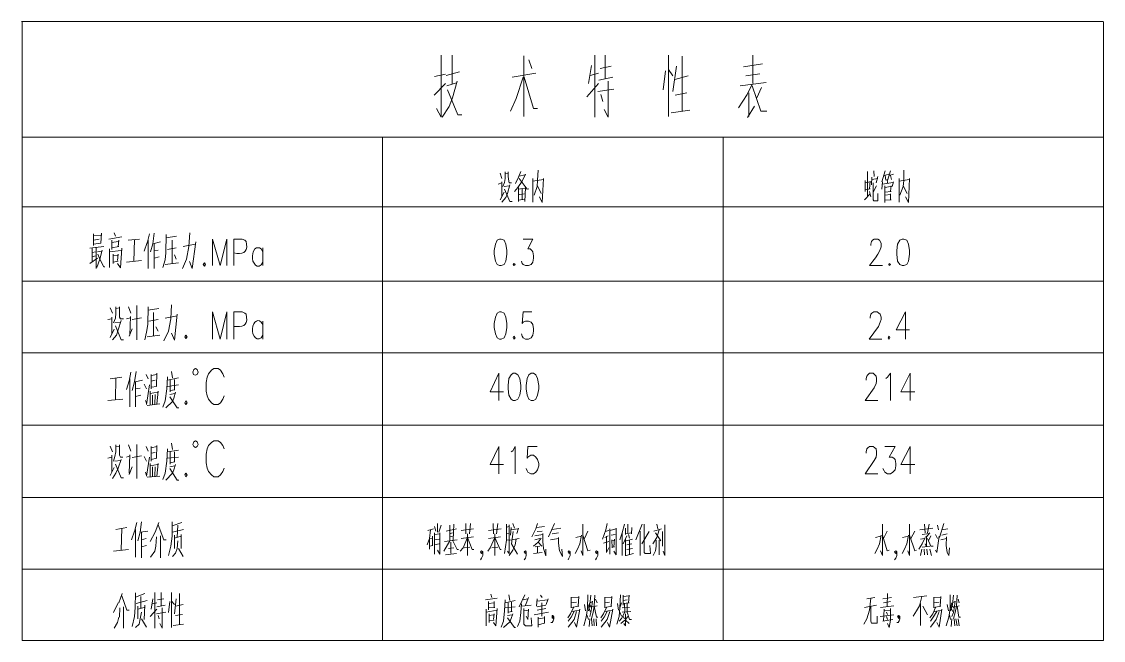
# Model space of a CAD drawing. Header units: millimetres. Extents: x 0 to 1648, y 27 to 2331.
# Drawn here: x 776.5 to 1113.1, y 1032.5 to 1225.1 of the extents above; entities that cross this region are included whole.
import ezdxf

# ---------------------------------------------------------------- set-up
doc = ezdxf.new("R2010")
doc.units = ezdxf.units.MM
doc.layers.add('1', color=7, linetype='Continuous')

msp = doc.modelspace()

# ---------------------------------------------------------------- linework, layer by layer
at = {"layer": '1', "color": 0, "lineweight": 5}
for points in [[(776.52, 1225.131732), (1112.94, 1225.131732)], [(776.7, 1189.131732), (776.7, 1225.131732)], [(1113.12, 1225.131732), (1113.12, 1189.131732)], [(907.02, 1214.691732), (907.02, 1195.431732), (905.58, 1198.131732)], [(910.44, 1214.691732), (910.44, 1205.691732)], [(932.76, 1195.611732), (932.76, 1214.511732)], [(934.38, 1213.251732), (935.28, 1210.551732)], [(954.9, 1214.691732), (954.9, 1195.431732)], [(958.14, 1214.691732), (958.14, 1207.311732)], [(977.76, 1214.691732), (977.76, 1195.611732)], [(982.08, 1197.231732), (982.08, 1214.331732)], [(1001.16, 1211.091732), (1007.1, 1211.991732)], [(1004.04, 1214.691732), (1004.04, 1205.871732)], [(905.04, 1208.031732), (908.46, 1208.751732)], [(908.64, 1208.391732), (912.78, 1209.471732)], [(929.16, 1207.851732), (936.54, 1209.111732)], [(953.82, 1211.451732), (952.92, 1205.871732)], [(953.46, 1208.391732), (955.98, 1209.111732)], [(956.52, 1210.551732), (959.94, 1211.271732)], [(976.86, 1209.831732), (976.14, 1203.891732)], [(979.2, 1208.211732), (977.76, 1210.191732)], [(980.28, 1211.271732), (979.2, 1203.351732)], [(1001.88, 1208.211732), (1006.2, 1208.931732)], [(904.86, 1202.271732), (908.46, 1205.871732)], [(912.06, 1206.591732), (910.62, 1201.371732), (909.54, 1198.671732), (907.38, 1195.431732)], [(908.82, 1205.151732), (911.88, 1206.051732)], [(932.58, 1207.851732), (930.42, 1201.191732), (928.62, 1197.231732)], [(937.08, 1198.131732), (935.82, 1198.131732), (932.94, 1207.851732)], [(952.38, 1201.731732), (955.98, 1205.871732)], [(956.16, 1206.951732), (960.48, 1207.851732)], [(959.04, 1206.591732), (959.04, 1195.431732), (957.78, 1197.771732)], [(979.74, 1207.131732), (983.88, 1208.211732)], [(1003.86, 1205.691732), (1002.24, 1202.451732), (999.54, 1198.311732)], [(1008.18, 1206.231732), (1000.08, 1205.151732)], [(1003.86, 1205.151732), (1006.56, 1197.231732), (1008.36, 1197.231732)], [(909, 1203.891732), (912.24, 1196.151732), (913.5, 1196.151732)], [(955.8, 1203.351732), (960.84, 1204.071732)], [(956.7, 1202.451732), (957.42, 1200.291732)], [(983.52, 1202.991732), (979.92, 1202.271732)], [(1002.78, 1202.991732), (1002.78, 1195.611732)], [(1006.74, 1204.611732), (1005.3, 1201.371732)], [(1002.42, 1195.251732), (1004.58, 1198.851732)], [(978.66, 1196.691732), (984.42, 1197.591732)], [(1113.12, 1189.131732), (776.7, 1189.131732)], [(776.7, 1189.131732), (776.7, 1166.811732)], [(888.84, 1189.131732), (888.84, 1166.811732)], [(994.86, 1189.131732), (994.86, 1166.811732)], [(1113.12, 1166.811732), (1113.12, 1189.131732)], [(927, 1178.331732), (927, 1176.351732)], [(927.9, 1178.331732), (927.9, 1176.891732), (928.08, 1175.451732), (928.26, 1174.911732), (928.98, 1174.911732)], [(931.86, 1178.511732), (931.14, 1176.711732)], [(937.26, 1178.871732), (937.08, 1175.811732)], [(1039.68, 1178.511732), (1039.68, 1170.951732)], [(1041.66, 1178.691732), (1041.84, 1176.891732)], [(1045.26, 1178.691732), (1044.18, 1175.271732)], [(1046.88, 1178.691732), (1045.98, 1175.631732)], [(1051.02, 1178.871732), (1051.02, 1175.811732)], [(925.92, 1174.911732), (924.84, 1174.551732)], [(925.38, 1177.971732), (925.92, 1176.351732)], [(925.92, 1170.591732), (925.92, 1175.271732)], [(927, 1176.351732), (926.82, 1175.091732), (926.28, 1173.831732)], [(927, 1177.791732), (927.9, 1177.971732)], [(933.3, 1177.611732), (932.22, 1175.451732), (930.96, 1173.471732), (929.88, 1172.211732)], [(931.14, 1176.711732), (930.24, 1174.731732)], [(931.32, 1177.071732), (933.12, 1177.431732)], [(931.32, 1176.351732), (933.84, 1172.931732), (934.38, 1173.111732)], [(935.64, 1176.351732), (935.64, 1168.971732)], [(935.64, 1175.451732), (938.88, 1175.991732)], [(937.08, 1175.631732), (936.9, 1173.831732), (936, 1171.131732)], [(938.88, 1176.351732), (938.52, 1168.791732), (937.62, 1170.591732)], [(1038.96, 1175.631732), (1038.96, 1172.211732)], [(1038.96, 1174.911732), (1040.58, 1175.271732)], [(1040.58, 1175.451732), (1040.4, 1173.111732)], [(1041.12, 1176.711732), (1040.94, 1174.371732)], [(1041.12, 1175.991732), (1042.92, 1176.351732)], [(1041.48, 1174.911732), (1041.48, 1169.691732), (1041.66, 1169.331732), (1042.92, 1169.331732), (1042.92, 1171.671732)], [(1042.92, 1176.891732), (1042.38, 1174.911732)], [(1044.36, 1175.271732), (1044.18, 1172.931732)], [(1044.36, 1174.551732), (1047.6, 1175.091732)], [(1044.9, 1177.251732), (1046.34, 1177.611732)], [(1045.44, 1175.811732), (1045.26, 1177.251732)], [(1045.8, 1175.991732), (1045.98, 1174.911732)], [(1046.52, 1177.251732), (1047.78, 1177.611732)], [(1046.88, 1177.251732), (1047.24, 1175.991732)], [(1047.78, 1175.271732), (1047.42, 1173.831732)], [(1049.58, 1176.351732), (1049.58, 1168.971732)], [(1049.58, 1175.451732), (1052.64, 1175.991732)], [(1051.02, 1175.631732), (1050.84, 1173.831732), (1049.76, 1171.131732)], [(1052.82, 1176.351732), (1052.46, 1168.791732), (1051.56, 1170.591732)], [(926.64, 1172.031732), (925.38, 1169.691732)], [(925.92, 1168.971732), (927.18, 1170.411732), (927.72, 1171.671732)], [(926.64, 1173.831732), (928.26, 1174.011732)], [(926.82, 1172.931732), (928.44, 1169.151732), (929.16, 1169.151732)], [(928.44, 1174.371732), (927.72, 1171.671732)], [(931.14, 1173.471732), (931.14, 1169.151732)], [(931.14, 1172.931732), (933.12, 1173.291732)], [(931.32, 1171.311732), (932.94, 1171.491732)], [(932.22, 1173.111732), (932.22, 1169.871732)], [(933.3, 1173.471732), (933.12, 1169.151732)], [(937.08, 1174.011732), (938.16, 1171.671732)], [(1040.58, 1171.491732), (1038.78, 1169.691732)], [(1040.58, 1173.111732), (1038.96, 1172.751732)], [(1040.4, 1172.211732), (1040.76, 1170.591732)], [(1042.56, 1174.011732), (1041.48, 1172.031732)], [(1045.08, 1174.011732), (1045.08, 1168.791732)], [(1045.08, 1173.471732), (1046.88, 1173.831732)], [(1045.08, 1172.031732), (1047.06, 1172.211732)], [(1047.06, 1174.011732), (1046.88, 1172.391732)], [(1046.88, 1171.491732), (1046.88, 1169.691732)], [(1050.84, 1174.011732), (1052.1, 1171.671732)], [(933.12, 1169.871732), (931.14, 1169.511732)], [(1046.88, 1171.311732), (1045.08, 1171.131732)], [(1047.06, 1169.691732), (1045.08, 1169.511732)], [(776.7, 1167.531732), (1113.12, 1167.531732)], [(776.7, 1166.811732), (776.7, 1121.991732)], [(888.84, 1166.811732), (888.84, 1144.311732)], [(994.86, 1166.811732), (994.86, 1032.531732)], [(1113.12, 1166.811732), (1113.12, 1121.991732)], [(798.84, 1159.071732), (798.84, 1155.471732)], [(798.84, 1158.531732), (801.18, 1158.711732)], [(801.36, 1159.251732), (801.18, 1156.191732)], [(803.7, 1157.451732), (807.66, 1158.171732)], [(805.32, 1159.431732), (805.68, 1158.351732)], [(816.3, 1159.071732), (815.58, 1156.191732)], [(817.74, 1159.251732), (817.38, 1156.011732), (816.66, 1153.491732)], [(821.52, 1158.891732), (821.34, 1153.131732), (821.16, 1150.971732), (820.44, 1148.631732)], [(821.52, 1157.811732), (824.76, 1158.351732)], [(828.9, 1159.431732), (828.54, 1155.111732), (827.82, 1151.151732), (826.56, 1148.271732)], [(797.76, 1154.571732), (802.08, 1155.111732)], [(798.48, 1154.571732), (798.48, 1150.431732)], [(798.84, 1157.091732), (800.64, 1157.451732)], [(798.84, 1155.831732), (801.18, 1156.191732)], [(799.74, 1154.751732), (799.74, 1148.271732)], [(804.6, 1157.091732), (804.6, 1154.211732)], [(804.6, 1156.371732), (806.58, 1156.731732)], [(804.6, 1154.751732), (806.76, 1155.111732)], [(807.66, 1154.571732), (807.3, 1148.451732), (806.4, 1149.891732)], [(806.76, 1157.091732), (806.58, 1155.111732)], [(809.64, 1157.091732), (813.24, 1157.451732)], [(811.62, 1157.271732), (811.44, 1150.431732)], [(815.58, 1156.371732), (814.68, 1153.671732)], [(815.94, 1157.091732), (815.94, 1148.271732)], [(817.38, 1156.011732), (819.72, 1156.551732)], [(817.74, 1156.011732), (817.74, 1148.271732)], [(821.88, 1154.211732), (824.58, 1154.751732)], [(823.32, 1149.891732), (823.32, 1157.091732)], [(826.74, 1155.111732), (830.52, 1155.831732)], [(830.7, 1156.551732), (829.62, 1148.271732), (828.72, 1150.431732)], [(835.92, 1149.171732), (835.92, 1157.451732), (838.26, 1149.171732), (840.42, 1157.451732), (840.42, 1149.171732)], [(851.58, 1154.751732), (851.58, 1149.171732)], [(925.2, 1157.451732), (924.48, 1157.091732), (923.94, 1155.831732), (923.58, 1153.851732), (923.58, 1152.771732), (923.94, 1150.611732), (924.48, 1149.531732), (925.2, 1149.171732), (925.74, 1149.171732), (926.64, 1149.531732), (927.18, 1150.611732), (927.54, 1152.771732), (927.54, 1153.851732), (927.18, 1155.831732), (926.64, 1157.091732), (925.74, 1157.451732), (925.2, 1157.451732)], [(932.58, 1157.451732), (935.64, 1157.451732), (934.02, 1154.391732), (934.74, 1154.391732), (935.28, 1153.851732), (935.64, 1153.491732), (935.82, 1152.231732), (935.82, 1151.511732), (935.64, 1150.251732), (935.1, 1149.531732), (934.2, 1149.171732), (933.3, 1149.171732), (932.58, 1149.531732), (932.22, 1149.891732), (932.04, 1150.611732)], [(1050.48, 1157.451732), (1049.76, 1157.091732), (1049.04, 1155.831732), (1048.86, 1153.851732), (1048.86, 1152.771732), (1049.04, 1150.611732), (1049.76, 1149.531732), (1050.48, 1149.171732), (1051.02, 1149.171732), (1051.92, 1149.531732), (1052.46, 1150.611732), (1052.82, 1152.771732), (1052.82, 1153.851732), (1052.46, 1155.831732), (1051.92, 1157.091732), (1051.02, 1157.451732), (1050.48, 1157.451732)], [(797.76, 1149.891732), (800.1, 1151.511732)], [(798.48, 1153.311732), (799.56, 1153.491732)], [(798.48, 1151.871732), (799.56, 1152.231732)], [(800.1, 1153.491732), (801.54, 1153.671732)], [(801.54, 1154.031732), (800.82, 1151.151732), (800.28, 1152.771732)], [(803.88, 1154.391732), (803.88, 1148.631732)], [(803.88, 1153.491732), (807.48, 1153.851732)], [(804.96, 1152.771732), (804.96, 1149.891732)], [(804.96, 1152.231732), (806.4, 1152.411732)], [(806.58, 1152.771732), (806.4, 1150.791732)], [(817.74, 1153.851732), (819, 1154.031732)], [(819.36, 1151.871732), (817.74, 1151.511732)], [(824.04, 1152.591732), (824.58, 1151.151732)], [(799.92, 1148.631732), (800.82, 1151.151732), (802.08, 1148.811732), (802.44, 1148.811732)], [(804.96, 1150.251732), (806.58, 1150.611732)], [(809.1, 1150.251732), (813.78, 1150.791732)], [(821.16, 1149.531732), (825.3, 1150.071732)], [(833.4, 1150.071732), (833.04, 1149.531732), (833.4, 1148.991732), (833.76, 1149.531732), (833.4, 1150.071732)], [(929.7, 1149.891732), (929.52, 1149.531732), (929.7, 1149.171732), (930.06, 1149.531732), (929.7, 1149.891732)], [(1046.52, 1149.891732), (1046.34, 1149.531732), (1046.52, 1149.171732), (1046.88, 1149.531732), (1046.52, 1149.891732)], [(776.7, 1144.311732), (1113.12, 1144.311732)], [(888.84, 1144.311732), (888.84, 1121.991732)], [(804.06, 1136.031732), (804.78, 1134.411732)], [(805.86, 1134.411732), (805.68, 1132.791732), (805.14, 1131.351732)], [(805.86, 1136.391732), (805.86, 1134.231732)], [(805.86, 1135.851732), (806.94, 1136.031732)], [(806.94, 1136.391732), (806.94, 1134.771732), (806.94, 1133.151732), (807.3, 1132.611732), (808.2, 1132.611732)], [(809.82, 1136.391732), (810.54, 1134.411732)], [(812.34, 1126.131732), (812.34, 1136.751732)], [(815.94, 1136.391732), (815.76, 1130.811732), (815.4, 1128.471732), (814.86, 1126.131732)], [(815.94, 1135.311732), (819.18, 1135.851732)], [(817.56, 1127.391732), (817.56, 1134.591732)], [(823.14, 1136.931732), (822.96, 1132.611732), (822.24, 1128.831732), (820.8, 1125.771732)], [(835.92, 1126.311732), (835.92, 1134.771732), (838.26, 1126.311732), (840.42, 1134.771732), (840.42, 1126.311732)], [(925.2, 1134.771732), (924.48, 1134.411732), (923.94, 1133.151732), (923.58, 1131.171732), (923.58, 1129.911732), (923.94, 1127.931732), (924.48, 1126.671732), (925.2, 1126.311732), (925.74, 1126.311732), (926.64, 1126.671732), (927.18, 1127.931732), (927.54, 1129.911732), (927.54, 1131.171732), (927.18, 1133.151732), (926.64, 1134.411732), (925.74, 1134.771732), (925.2, 1134.771732)], [(935.28, 1134.771732), (932.58, 1134.771732), (932.22, 1131.171732), (932.58, 1131.531732), (933.3, 1131.891732), (934.2, 1131.891732), (935.1, 1131.531732), (935.64, 1130.811732), (935.82, 1129.551732), (935.82, 1128.831732), (935.64, 1127.571732), (935.1, 1126.671732), (934.2, 1126.311732), (933.3, 1126.311732), (932.58, 1126.671732), (932.22, 1127.211732), (932.04, 1127.931732)], [(1040.58, 1132.791732), (1040.58, 1133.151732), (1040.76, 1134.051732), (1041.12, 1134.411732), (1041.66, 1134.771732), (1042.74, 1134.771732), (1043.28, 1134.411732), (1043.64, 1134.051732), (1044, 1133.151732), (1044, 1132.431732), (1043.64, 1131.531732), (1043.1, 1130.271732), (1040.22, 1126.311732), (1044.18, 1126.311732)], [(1051.56, 1134.771732), (1048.68, 1129.191732), (1052.82, 1129.191732)], [(1051.56, 1134.771732), (1051.56, 1126.311732)], [(804.6, 1132.611732), (803.34, 1132.431732)], [(804.6, 1127.931732), (804.6, 1133.151732)], [(805.5, 1131.351732), (807.3, 1131.531732)], [(807.48, 1132.071732), (806.58, 1129.191732)], [(809.1, 1132.611732), (810.36, 1132.971732)], [(810.36, 1133.331732), (810.18, 1127.571732)], [(810.9, 1132.431732), (813.78, 1132.971732)], [(816.12, 1131.891732), (819, 1132.431732)], [(821.16, 1132.791732), (824.94, 1133.511732)], [(824.94, 1134.051732), (824.04, 1125.951732), (823.14, 1128.111732)], [(851.58, 1131.891732), (851.58, 1126.311732)], [(805.32, 1129.371732), (804.06, 1126.851732)], [(804.78, 1126.131732), (806.04, 1127.571732), (806.58, 1129.191732)], [(805.68, 1130.451732), (807.48, 1126.131732), (808.2, 1126.131732)], [(810, 1127.211732), (810.9, 1129.551732)], [(818.28, 1130.091732), (819, 1128.831732)], [(815.58, 1127.031732), (819.54, 1127.571732)], [(827.64, 1127.571732), (827.28, 1127.031732), (827.64, 1126.491732), (828, 1127.031732), (827.64, 1127.571732)], [(929.7, 1127.211732), (929.52, 1126.671732), (929.7, 1126.311732), (930.06, 1126.671732), (929.7, 1127.211732)], [(1046.52, 1127.211732), (1046.16, 1126.671732), (1046.52, 1126.311732), (1046.7, 1126.671732), (1046.52, 1127.211732)], [(776.7, 1121.991732), (1113.12, 1121.991732)], [(776.7, 1121.991732), (776.7, 1076.991732)], [(888.84, 1121.991732), (888.84, 1099.491732)], [(1113.12, 1121.991732), (1113.12, 1076.991732)], [(804.06, 1113.891732), (807.66, 1114.431732)], [(805.86, 1114.251732), (805.68, 1107.411732)], [(810.54, 1116.051732), (810, 1113.171732)], [(812.16, 1116.231732), (811.62, 1112.991732), (810.9, 1110.291732)], [(815.22, 1115.331732), (815.94, 1113.891732)], [(818.64, 1115.331732), (816.84, 1114.971732)], [(816.84, 1115.331732), (816.84, 1110.831732)], [(818.64, 1115.691732), (818.46, 1111.731732)], [(821.88, 1114.611732), (821.7, 1110.831732), (821.16, 1107.051732), (820.44, 1105.071732)], [(821.88, 1113.531732), (825.3, 1114.251732)], [(823.14, 1116.231732), (823.5, 1114.251732)], [(839.52, 1114.431732), (839.16, 1115.511732), (838.44, 1116.591732), (837.72, 1117.131732), (836.28, 1117.131732), (835.56, 1116.591732), (834.66, 1115.511732), (834.3, 1114.431732), (833.94, 1112.811732), (833.94, 1110.111732), (834.3, 1108.671732), (834.66, 1107.591732), (835.56, 1106.511732), (836.28, 1105.971732), (837.72, 1105.971732), (838.44, 1106.511732), (839.16, 1107.591732), (839.52, 1108.671732)], [(925.02, 1115.691732), (922.32, 1109.931732), (926.46, 1109.931732)], [(925.02, 1115.691732), (925.02, 1107.231732)], [(929.52, 1115.691732), (928.8, 1115.151732), (928.08, 1114.071732), (927.9, 1111.911732), (927.9, 1110.831732), (928.08, 1108.851732), (928.8, 1107.591732), (929.52, 1107.231732), (930.06, 1107.231732), (930.96, 1107.591732), (931.5, 1108.851732), (931.86, 1110.831732), (931.86, 1111.911732), (931.5, 1114.071732), (930.96, 1115.151732), (930.06, 1115.691732), (929.52, 1115.691732)], [(935.1, 1115.691732), (934.38, 1115.151732), (933.84, 1114.071732), (933.48, 1111.911732), (933.48, 1110.831732), (933.84, 1108.851732), (934.38, 1107.591732), (935.1, 1107.231732), (935.82, 1107.231732), (936.54, 1107.591732), (937.08, 1108.851732), (937.44, 1110.831732), (937.44, 1111.911732), (937.08, 1114.071732), (936.54, 1115.151732), (935.82, 1115.691732), (935.1, 1115.691732)], [(1039.32, 1113.531732), (1039.32, 1114.071732), (1039.5, 1114.791732), (1039.86, 1115.151732), (1040.4, 1115.691732), (1041.48, 1115.691732), (1042.02, 1115.151732), (1042.38, 1114.791732), (1042.56, 1114.071732), (1042.56, 1113.171732), (1042.38, 1112.451732), (1041.84, 1111.191732), (1038.96, 1107.231732), (1042.92, 1107.231732)], [(1045.44, 1114.071732), (1045.98, 1114.431732), (1046.88, 1115.691732), (1046.88, 1107.231732)], [(1053, 1115.691732), (1050.12, 1109.931732), (1054.44, 1109.931732)], [(1053, 1115.691732), (1053, 1107.231732)], [(810, 1113.351732), (809.1, 1110.651732)], [(810.18, 1113.891732), (810.18, 1105.251732)], [(811.8, 1112.991732), (814.14, 1113.531732)], [(811.98, 1112.991732), (811.98, 1105.251732)], [(811.98, 1110.831732), (813.42, 1111.011732)], [(814.68, 1112.271732), (815.4, 1110.831732)], [(815.4, 1105.971732), (816.3, 1112.091732)], [(816.84, 1113.171732), (818.1, 1113.531732)], [(816.84, 1111.371732), (818.64, 1111.551732)], [(821.88, 1111.551732), (825.3, 1112.091732)], [(822.78, 1113.531732), (822.78, 1109.931732)], [(824.04, 1110.471732), (824.04, 1113.711732)], [(803.34, 1107.231732), (808.02, 1107.591732)], [(813.6, 1108.851732), (811.98, 1108.491732)], [(816.48, 1110.111732), (816.48, 1105.791732)], [(818.82, 1109.751732), (816.48, 1109.391732)], [(817.2, 1108.851732), (817.2, 1105.971732)], [(817.92, 1105.971732), (818.1, 1109.031732)], [(819, 1110.111732), (818.64, 1106.151732)], [(821.34, 1104.891732), (823.5, 1106.871732), (823.86, 1107.951732), (824.4, 1109.751732)], [(822.6, 1109.031732), (824.22, 1109.391732)], [(822.6, 1108.311732), (824.94, 1104.891732), (825.48, 1104.891732)], [(822.78, 1110.291732), (824.22, 1110.471732)], [(815.04, 1107.231732), (815.4, 1106.331732)], [(815.58, 1105.611732), (819.54, 1106.151732)], [(827.64, 1107.051732), (827.28, 1106.511732), (827.64, 1105.971732), (828, 1106.511732), (827.64, 1107.051732)], [(776.7, 1099.491732), (1113.12, 1099.491732)], [(888.84, 1099.491732), (888.84, 1076.991732)], [(839.52, 1092.111732), (839.16, 1093.191732), (838.44, 1094.091732), (837.72, 1094.631732), (836.28, 1094.631732), (835.56, 1094.091732), (834.66, 1093.191732), (834.3, 1092.111732), (833.94, 1090.491732), (833.94, 1087.791732), (834.3, 1086.171732), (834.66, 1085.091732), (835.56, 1084.011732), (836.28, 1083.471732), (837.72, 1083.471732), (838.44, 1084.011732), (839.16, 1085.091732), (839.52, 1086.171732)], [(804.06, 1093.011732), (804.78, 1091.211732)], [(805.86, 1091.211732), (805.5, 1089.771732), (805.14, 1088.331732)], [(805.86, 1093.371732), (805.86, 1091.211732)], [(805.86, 1092.831732), (806.94, 1093.011732)], [(806.94, 1093.371732), (806.94, 1091.751732), (806.94, 1090.131732), (807.3, 1089.591732), (808.02, 1089.591732)], [(809.82, 1093.371732), (810.54, 1091.391732)], [(812.34, 1082.931732), (812.34, 1093.551732)], [(815.22, 1092.831732), (815.94, 1091.391732)], [(818.64, 1092.831732), (816.84, 1092.471732)], [(816.84, 1092.831732), (816.84, 1088.331732)], [(816.84, 1090.851732), (818.1, 1091.031732)], [(818.64, 1093.191732), (818.46, 1089.231732)], [(821.88, 1092.111732), (821.7, 1088.331732), (821.16, 1084.551732), (820.44, 1082.571732)], [(821.88, 1091.211732), (825.3, 1091.751732)], [(822.78, 1091.211732), (822.78, 1087.431732)], [(823.14, 1093.911732), (823.5, 1091.931732)], [(824.04, 1088.151732), (824.04, 1091.211732)], [(925.02, 1092.831732), (922.32, 1087.251732), (926.46, 1087.251732)], [(925.02, 1092.831732), (925.02, 1084.371732)], [(928.8, 1091.211732), (929.34, 1091.571732), (930.06, 1092.831732), (930.06, 1084.371732)], [(936.9, 1092.831732), (934.02, 1092.831732), (933.84, 1089.231732), (934.02, 1089.591732), (934.92, 1090.131732), (935.82, 1090.131732), (936.54, 1089.591732), (937.08, 1088.871732), (937.44, 1087.611732), (937.44, 1086.891732), (937.08, 1085.631732), (936.54, 1084.911732), (935.82, 1084.371732), (934.92, 1084.371732), (934.02, 1084.911732), (933.84, 1085.271732), (933.48, 1085.991732)], [(1039.32, 1090.851732), (1039.32, 1091.211732), (1039.5, 1092.111732), (1039.86, 1092.471732), (1040.4, 1092.831732), (1041.48, 1092.831732), (1042.02, 1092.471732), (1042.38, 1092.111732), (1042.56, 1091.211732), (1042.56, 1090.491732), (1042.38, 1089.591732), (1041.84, 1088.511732), (1038.96, 1084.371732), (1042.92, 1084.371732)], [(1045.08, 1092.831732), (1048.32, 1092.831732), (1046.52, 1089.591732), (1047.42, 1089.591732), (1047.96, 1089.231732), (1048.32, 1088.871732), (1048.5, 1087.611732), (1048.5, 1086.891732), (1048.32, 1085.631732), (1047.6, 1084.911732), (1046.88, 1084.371732), (1045.98, 1084.371732), (1045.08, 1084.911732), (1044.9, 1085.271732), (1044.54, 1085.991732)], [(1053, 1092.831732), (1050.12, 1087.251732), (1054.44, 1087.251732)], [(1053, 1092.831732), (1053, 1084.371732)], [(804.6, 1089.591732), (803.34, 1089.231732)], [(804.6, 1084.911732), (804.6, 1090.131732)], [(805.5, 1088.331732), (807.3, 1088.511732)], [(805.68, 1087.431732), (807.48, 1083.111732), (808.2, 1083.111732)], [(807.48, 1088.871732), (806.58, 1086.171732)], [(809.1, 1089.591732), (810.18, 1089.951732)], [(810.18, 1090.311732), (810, 1084.551732)], [(810.9, 1089.411732), (813.78, 1089.951732)], [(814.68, 1089.771732), (815.4, 1088.331732)], [(815.4, 1083.651732), (816.3, 1089.591732)], [(816.48, 1087.611732), (816.48, 1083.291732)], [(818.82, 1087.251732), (816.48, 1086.891732)], [(816.84, 1088.871732), (818.64, 1089.231732)], [(819, 1087.611732), (818.64, 1083.651732)], [(821.34, 1082.391732), (823.5, 1084.551732), (823.86, 1085.631732), (824.4, 1087.251732)], [(821.88, 1089.231732), (825.3, 1089.591732)], [(822.78, 1087.791732), (824.22, 1088.151732)], [(805.32, 1086.351732), (804.06, 1083.831732)], [(804.78, 1082.931732), (805.86, 1084.551732), (806.58, 1086.171732)], [(810, 1084.191732), (810.9, 1086.531732)], [(815.04, 1084.911732), (815.4, 1083.831732)], [(817.2, 1086.531732), (817.2, 1083.471732)], [(817.92, 1083.651732), (818.1, 1086.531732)], [(822.6, 1086.531732), (824.22, 1086.891732)], [(822.6, 1085.991732), (824.94, 1082.391732), (825.48, 1082.391732)], [(827.64, 1084.551732), (827.28, 1084.011732), (827.64, 1083.471732), (828, 1084.011732), (827.64, 1084.551732)], [(815.58, 1083.291732), (819.54, 1083.651732)], [(776.7, 1076.991732), (1113.12, 1076.991732)], [(776.7, 1076.991732), (776.7, 1054.671732)], [(888.84, 1076.991732), (888.84, 1054.671732)], [(1113.12, 1054.671732), (1113.12, 1076.991732)], [(805.86, 1067.091732), (809.28, 1067.631732)], [(807.66, 1067.451732), (807.48, 1060.611732)], [(812.34, 1069.251732), (811.62, 1066.371732)], [(811.98, 1067.091732), (811.98, 1058.451732)], [(813.78, 1069.431732), (813.42, 1066.191732), (812.7, 1063.491732)], [(819.18, 1069.251732), (818.1, 1066.191732)], [(819, 1068.531732), (820.8, 1063.851732)], [(823.32, 1069.431732), (823.32, 1064.931732), (822.96, 1061.871732), (822.24, 1058.991732)], [(826.38, 1069.251732), (823.32, 1068.171732)], [(823.5, 1066.191732), (826.92, 1067.091732)], [(824.94, 1064.571732), (825.12, 1068.351732)], [(902.88, 1066.731732), (904.68, 1067.271732)], [(905.4, 1066.551732), (905.04, 1067.991732)], [(905.94, 1068.891732), (905.94, 1066.191732)], [(907.02, 1068.351732), (906.3, 1066.191732)], [(908.64, 1066.551732), (911.88, 1067.271732)], [(909.72, 1068.351732), (909.72, 1063.491732)], [(910.98, 1068.711732), (910.8, 1063.671732)], [(917.1, 1067.271732), (913.32, 1066.731732)], [(914.76, 1068.891732), (914.76, 1065.651732)], [(916.2, 1068.891732), (915.84, 1065.651732)], [(925.74, 1067.271732), (921.78, 1066.731732)], [(923.22, 1068.891732), (923.4, 1065.651732)], [(924.66, 1068.891732), (924.3, 1065.651732)], [(927.36, 1068.711732), (927.36, 1063.671732)], [(927.36, 1067.811732), (928.26, 1067.991732)], [(928.26, 1068.531732), (928.26, 1059.531732)], [(928.8, 1067.631732), (928.62, 1065.291732)], [(928.8, 1066.911732), (930.96, 1067.271732)], [(929.34, 1068.891732), (929.88, 1067.451732)], [(931.14, 1067.451732), (930.6, 1065.831732)], [(937.08, 1068.891732), (936.54, 1067.271732), (935.28, 1064.751732)], [(936.72, 1067.631732), (939.24, 1067.991732)], [(942.3, 1068.891732), (940.5, 1064.751732)], [(941.58, 1067.091732), (944.28, 1067.451732)], [(951.12, 1068.711732), (951.12, 1058.991732), (950.58, 1060.431732)], [(958.68, 1068.891732), (958.32, 1066.911732), (957.24, 1064.031732)], [(959.58, 1067.271732), (959.58, 1059.351732)], [(959.58, 1066.731732), (961.56, 1067.271732)], [(961.56, 1067.451732), (961.56, 1059.171732), (960.84, 1060.251732)], [(964.08, 1068.711732), (963.36, 1066.011732), (962.64, 1063.851732)], [(964.44, 1067.451732), (964.44, 1065.471732)], [(965.16, 1068.711732), (965.16, 1066.011732)], [(966.42, 1067.631732), (966.24, 1065.651732)], [(969.66, 1068.711732), (967.68, 1063.851732)], [(970.2, 1068.711732), (970.2, 1059.891732), (970.56, 1059.531732), (972.18, 1059.531732), (972, 1062.051732)], [(973.26, 1066.551732), (975.6, 1067.271732)], [(974.16, 1068.711732), (974.52, 1067.271732)], [(976.68, 1068.531732), (976.68, 1059.891732), (976.68, 1058.991732), (976.14, 1060.251732)], [(1044.36, 1068.711732), (1044.36, 1058.991732), (1043.82, 1060.431732)], [(1052.82, 1068.711732), (1052.82, 1058.991732), (1052.28, 1060.431732)], [(1056.06, 1066.911732), (1060.02, 1067.451732)], [(1057.5, 1068.711732), (1057.68, 1066.011732)], [(1058.94, 1068.711732), (1058.4, 1066.011732)], [(1061.46, 1068.351732), (1061.82, 1066.911732)], [(1063.44, 1068.891732), (1062.18, 1064.571732)], [(1062.9, 1066.911732), (1064.7, 1067.271732)], [(811.62, 1066.551732), (810.72, 1063.851732)], [(813.42, 1066.191732), (815.76, 1066.551732)], [(813.78, 1066.191732), (813.78, 1058.271732)], [(813.78, 1063.851732), (815.22, 1064.211732)], [(818.1, 1066.191732), (816.48, 1063.311732)], [(818.46, 1064.751732), (818.28, 1061.871732)], [(819.72, 1065.111732), (819.72, 1058.271732)], [(820.62, 1063.851732), (821.52, 1063.851732)], [(824.04, 1065.291732), (824.04, 1061.151732)], [(826.2, 1064.931732), (824.04, 1064.391732)], [(826.2, 1065.471732), (826.2, 1061.151732)], [(903.42, 1064.211732), (902.7, 1062.231732)], [(903.78, 1066.911732), (903.42, 1064.211732)], [(903.42, 1064.211732), (904.32, 1064.391732)], [(903.42, 1060.971732), (903.42, 1064.211732)], [(904.32, 1064.931732), (904.32, 1062.051732)], [(905.04, 1066.011732), (905.04, 1059.351732)], [(905.04, 1065.471732), (906.66, 1065.651732)], [(905.04, 1063.851732), (906.48, 1064.031732)], [(906.66, 1066.011732), (906.66, 1059.351732), (905.94, 1060.611732)], [(908.1, 1063.311732), (912.06, 1063.851732)], [(909.72, 1065.651732), (910.62, 1066.011732)], [(909.72, 1064.751732), (910.62, 1064.931732)], [(910.62, 1063.671732), (912.06, 1060.791732), (912.42, 1060.791732)], [(915.3, 1064.571732), (913.86, 1061.331732), (912.96, 1060.251732)], [(913.32, 1064.211732), (917.1, 1064.751732)], [(915.3, 1065.651732), (915.3, 1058.991732)], [(915.3, 1064.571732), (916.74, 1060.791732), (917.28, 1060.791732)], [(923.76, 1064.571732), (922.32, 1061.331732), (921.6, 1060.251732)], [(921.78, 1064.211732), (925.56, 1064.751732)], [(923.76, 1065.651732), (923.76, 1058.991732)], [(923.76, 1064.571732), (925.38, 1060.791732), (925.74, 1060.791732)], [(926.82, 1059.531732), (927.36, 1063.671732), (928.08, 1063.851732)], [(927.36, 1065.651732), (928.08, 1065.831732)], [(930.42, 1064.031732), (930.06, 1062.231732), (929.34, 1060.611732), (928.26, 1058.991732)], [(928.44, 1063.671732), (931.32, 1064.211732)], [(929.52, 1066.371732), (928.98, 1062.591732), (930.78, 1059.351732)], [(938.16, 1064.391732), (937.26, 1063.131732), (935.82, 1061.871732)], [(936.18, 1065.111732), (938.7, 1065.471732)], [(937.8, 1064.211732), (936.18, 1063.851732)], [(936.9, 1066.371732), (938.52, 1066.551732)], [(938.7, 1065.831732), (938.7, 1063.311732), (938.88, 1061.151732), (939.6, 1058.811732), (939.6, 1060.971732)], [(941.04, 1063.851732), (943.56, 1064.211732)], [(941.58, 1065.651732), (943.56, 1066.011732)], [(943.56, 1064.571732), (943.56, 1062.771732), (943.92, 1060.431732), (944.82, 1058.631732), (944.64, 1060.971732)], [(950.76, 1065.291732), (950.22, 1062.591732), (949.5, 1060.971732), (948.78, 1059.531732)], [(948.96, 1064.571732), (950.76, 1064.931732)], [(951.12, 1065.291732), (952.74, 1060.431732), (953.46, 1060.611732)], [(952.74, 1066.551732), (951.66, 1064.211732)], [(957.96, 1064.571732), (959.04, 1065.111732)], [(958.14, 1066.371732), (959.22, 1066.731732)], [(958.5, 1064.931732), (958.5, 1059.891732)], [(959.94, 1065.291732), (961.2, 1065.471732)], [(960.12, 1063.851732), (960.3, 1061.331732)], [(961.02, 1063.671732), (960.12, 1063.491732)], [(960.84, 1061.691732), (961.02, 1064.031732)], [(963.36, 1066.011732), (963.36, 1058.991732)], [(964.8, 1065.111732), (963.72, 1062.591732)], [(964.44, 1065.651732), (966.24, 1066.011732)], [(964.44, 1064.211732), (964.44, 1058.811732)], [(964.62, 1063.491732), (966.6, 1064.031732)], [(965.34, 1065.471732), (965.7, 1064.391732)], [(965.7, 1063.671732), (965.7, 1059.351732)], [(968.94, 1066.551732), (968.94, 1058.991732)], [(971.82, 1066.371732), (969.48, 1062.591732)], [(974.16, 1064.571732), (972.9, 1062.591732)], [(973.98, 1063.671732), (973.98, 1061.871732), (973.8, 1060.431732), (973.08, 1058.991732)], [(973.8, 1066.011732), (975.42, 1063.491732)], [(974.88, 1066.911732), (974.16, 1064.571732)], [(974.88, 1063.671732), (974.88, 1059.171732)], [(975.96, 1066.371732), (975.96, 1061.871732)], [(1044, 1065.291732), (1043.46, 1062.591732), (1042.74, 1060.971732), (1042.02, 1059.531732)], [(1042.2, 1064.571732), (1043.82, 1064.931732)], [(1044.36, 1065.291732), (1045.8, 1060.431732), (1046.52, 1060.611732)], [(1045.8, 1066.551732), (1044.72, 1064.211732)], [(1052.46, 1065.291732), (1051.92, 1062.591732), (1051.2, 1060.971732), (1050.48, 1059.531732)], [(1050.66, 1064.571732), (1052.46, 1064.931732)], [(1052.82, 1065.291732), (1054.44, 1060.431732), (1054.98, 1060.611732)], [(1054.44, 1066.551732), (1053.18, 1064.211732)], [(1057.68, 1064.571732), (1056.78, 1062.591732), (1055.7, 1060.971732)], [(1056.24, 1064.031732), (1057.5, 1064.211732)], [(1056.78, 1065.471732), (1058.94, 1065.831732)], [(1058.04, 1064.751732), (1058.04, 1061.691732), (1057.68, 1062.591732)], [(1059.12, 1066.011732), (1058.04, 1064.751732), (1057.86, 1064.931732)], [(1058.4, 1064.211732), (1059.48, 1061.871732), (1060.2, 1061.871732)], [(1059.48, 1065.111732), (1058.76, 1063.671732)], [(1060.92, 1065.471732), (1061.46, 1064.211732)], [(1060.92, 1060.611732), (1061.28, 1059.891732), (1062, 1064.931732)], [(1062.54, 1063.851732), (1064.34, 1064.211732)], [(1062.9, 1065.291732), (1064.52, 1065.651732)], [(1064.34, 1064.751732), (1064.16, 1062.051732), (1064.52, 1059.891732)], [(805.14, 1060.251732), (809.82, 1060.791732)], [(815.4, 1062.051732), (813.78, 1061.691732)], [(818.28, 1061.871732), (817.92, 1060.251732), (816.66, 1058.451732)], [(825.12, 1063.491732), (824.94, 1061.151732), (824.4, 1059.711732), (823.5, 1058.631732)], [(825.3, 1061.151732), (826.74, 1058.631732)], [(904.5, 1062.051732), (903.42, 1061.871732)], [(906.48, 1062.591732), (905.04, 1062.231732)], [(909.72, 1063.491732), (907.92, 1060.251732)], [(909.36, 1061.151732), (910.98, 1061.331732)], [(910.08, 1063.131732), (910.08, 1059.531732)], [(914.22, 1061.331732), (916.02, 1061.511732)], [(919.98, 1060.071732), (919.62, 1059.531732), (919.26, 1060.071732), (919.62, 1060.431732), (919.98, 1060.071732), (919.98, 1058.991732), (919.62, 1058.091732), (919.26, 1057.551732)], [(922.86, 1061.331732), (924.66, 1061.511732)], [(933.48, 1060.071732), (933.3, 1059.531732), (932.94, 1060.071732), (933.3, 1060.431732), (933.48, 1060.071732), (933.48, 1058.991732), (933.3, 1058.091732), (932.94, 1057.551732)], [(936.36, 1061.691732), (937.8, 1061.871732)], [(937.08, 1061.691732), (937.08, 1059.891732)], [(937.26, 1063.131732), (938.34, 1061.871732)], [(947.16, 1060.071732), (946.8, 1059.531732), (946.62, 1060.071732), (946.8, 1060.431732), (947.16, 1060.071732), (947.16, 1058.991732), (946.8, 1058.091732), (946.62, 1057.551732)], [(955.8, 1060.071732), (955.44, 1059.531732), (955.08, 1060.071732), (955.44, 1060.431732), (955.8, 1060.071732), (955.8, 1058.991732), (955.44, 1058.091732), (955.08, 1057.551732)], [(957.6, 1062.771732), (959.22, 1063.311732)], [(959.22, 1061.331732), (958.5, 1059.891732)], [(960.3, 1061.511732), (961.02, 1061.691732)], [(964.8, 1062.231732), (966.42, 1062.591732)], [(964.8, 1060.791732), (966.6, 1061.151732)], [(1048.86, 1060.071732), (1048.5, 1059.531732), (1048.14, 1060.071732), (1048.5, 1060.431732), (1048.86, 1060.071732), (1048.86, 1058.991732), (1048.5, 1058.091732), (1048.14, 1057.551732)], [(1056.6, 1060.971732), (1056.24, 1058.991732)], [(1056.78, 1061.511732), (1059.12, 1061.871732)], [(1057.32, 1060.971732), (1057.5, 1059.171732)], [(1058.22, 1060.971732), (1058.4, 1059.171732)], [(1059.12, 1060.971732), (1059.66, 1058.991732)], [(1064.16, 1063.311732), (1064.16, 1062.591732)], [(1064.52, 1059.891732), (1065.06, 1058.991732), (1065.24, 1061.331732)], [(908.46, 1059.171732), (911.88, 1059.531732)], [(928.26, 1059.531732), (927.72, 1060.251732)], [(935.82, 1059.531732), (938.52, 1059.891732)], [(964.62, 1058.991732), (966.96, 1059.531732)], [(776.7, 1055.031732), (776.7, 1032.531732)], [(776.7, 1054.671732), (1113.12, 1054.671732)], [(888.84, 1055.031732), (888.84, 1032.531732)], [(1113.12, 1032.531732), (1113.12, 1055.031732)], [(807.84, 1047.111732), (806.76, 1044.231732)], [(811.98, 1047.291732), (811.8, 1042.791732), (811.62, 1039.911732), (810.9, 1036.851732)], [(814.86, 1047.111732), (811.98, 1046.031732)], [(817.92, 1047.471732), (817.92, 1036.311732)], [(819.9, 1047.471732), (819.9, 1043.151732)], [(823.14, 1047.471732), (823.14, 1036.491732)], [(825.66, 1037.391732), (825.66, 1047.111732)], [(922.5, 1046.931732), (922.86, 1045.851732)], [(1045.98, 1047.111732), (1045.8, 1043.151732)], [(806.58, 1044.231732), (805.14, 1041.171732)], [(807.66, 1046.391732), (809.28, 1041.891732)], [(812.16, 1044.051732), (815.58, 1044.951732)], [(813.6, 1042.611732), (813.6, 1046.211732)], [(814.86, 1043.511732), (814.68, 1039.011732)], [(817.38, 1045.491732), (816.84, 1042.251732)], [(817.2, 1043.871732), (818.64, 1044.231732)], [(818.64, 1042.971732), (821.16, 1043.511732)], [(818.82, 1045.131732), (820.8, 1045.491732)], [(822.6, 1044.591732), (822.24, 1041.171732)], [(824.04, 1043.691732), (823.14, 1044.771732)], [(824.58, 1045.491732), (824.04, 1040.811732)], [(824.4, 1043.151732), (826.74, 1043.691732)], [(920.88, 1045.131732), (924.48, 1045.671732)], [(921.78, 1044.591732), (921.78, 1042.071732)], [(921.78, 1044.051732), (923.58, 1044.231732)], [(923.58, 1044.591732), (923.58, 1042.791732)], [(927, 1045.131732), (926.82, 1041.711732), (926.46, 1038.471732), (925.74, 1036.671732)], [(927, 1044.231732), (930.06, 1044.951732)], [(927.9, 1044.231732), (927.9, 1040.991732)], [(928.08, 1046.751732), (928.44, 1044.951732)], [(928.98, 1041.531732), (928.98, 1044.411732)], [(932.04, 1043.871732), (931.86, 1041.171732), (931.5, 1038.471732), (930.78, 1036.851732)], [(933.12, 1046.751732), (931.32, 1042.971732)], [(932.04, 1043.151732), (935.1, 1043.511732)], [(932.58, 1045.131732), (934.02, 1045.491732)], [(934.2, 1045.851732), (933.3, 1043.511732)], [(936.9, 1045.491732), (936.72, 1043.151732)], [(936.9, 1044.771732), (940.14, 1045.131732)], [(936.9, 1042.971732), (939.6, 1043.511732)], [(937.98, 1046.571732), (938.52, 1045.851732)], [(938.34, 1044.231732), (938.34, 1040.091732)], [(940.32, 1045.491732), (939.78, 1043.691732)], [(947.52, 1046.031732), (947.52, 1042.611732)], [(947.52, 1046.031732), (947.52, 1042.791732)], [(947.52, 1045.851732), (949.68, 1046.031732)], [(947.52, 1044.231732), (949.14, 1044.411732)], [(949.86, 1046.211732), (949.68, 1043.151732)], [(952.74, 1046.751732), (952.56, 1042.431732), (952.2, 1039.731732), (951.48, 1037.031732)], [(951.66, 1043.691732), (952.02, 1041.711732)], [(953.28, 1044.231732), (952.56, 1042.431732)], [(953.64, 1046.571732), (953.28, 1043.691732), (952.92, 1041.711732)], [(953.28, 1043.511732), (953.82, 1042.791732)], [(953.46, 1044.231732), (954.18, 1044.591732)], [(954.18, 1044.771732), (953.82, 1042.431732), (953.64, 1041.171732)], [(954.9, 1046.571732), (954.72, 1043.151732), (954.36, 1041.171732), (953.82, 1039.371732)], [(955.08, 1045.311732), (955.62, 1044.231732)], [(957.96, 1046.031732), (957.96, 1042.611732)], [(957.96, 1046.031732), (957.96, 1042.791732)], [(957.96, 1045.851732), (959.94, 1046.031732)], [(957.96, 1044.231732), (959.4, 1044.411732)], [(960.12, 1046.211732), (959.94, 1043.151732)], [(962.82, 1046.751732), (962.64, 1042.611732), (962.46, 1039.911732), (961.74, 1037.571732)], [(961.92, 1044.051732), (962.28, 1041.891732)], [(963.18, 1044.231732), (962.64, 1042.611732)], [(963.72, 1046.571732), (963.72, 1043.511732)], [(965.52, 1046.391732), (963.72, 1046.211732)], [(963.72, 1044.951732), (964.98, 1045.131732)], [(963.72, 1044.051732), (965.52, 1044.231732)], [(964.26, 1041.351732), (964.08, 1044.051732)], [(964.98, 1044.051732), (964.98, 1041.351732)], [(965.34, 1044.231732), (965.52, 1046.571732)], [(1038.78, 1042.791732), (1042.56, 1043.511732)], [(1039.5, 1045.491732), (1042.02, 1045.851732)], [(1040.4, 1041.891732), (1040.76, 1045.671732)], [(1044.54, 1045.491732), (1047.24, 1045.851732)], [(1046.88, 1044.591732), (1044.72, 1044.231732)], [(1056.6, 1046.211732), (1055.88, 1043.331732), (1054.98, 1041.711732), (1053.9, 1040.091732)], [(1054.08, 1045.851732), (1058.22, 1046.391732)], [(1056.24, 1044.051732), (1056.24, 1037.211732)], [(1060.38, 1046.031732), (1060.38, 1042.611732)], [(1060.38, 1046.031732), (1060.38, 1042.791732)], [(1060.38, 1045.851732), (1062.54, 1046.031732)], [(1060.38, 1044.231732), (1062, 1044.411732)], [(1062.54, 1046.211732), (1062.36, 1043.151732)], [(1065.42, 1046.751732), (1065.42, 1042.431732), (1065.06, 1039.731732), (1064.16, 1037.031732)], [(1064.52, 1043.691732), (1064.88, 1041.711732)], [(1065.96, 1044.231732), (1065.42, 1042.431732)], [(1066.5, 1046.571732), (1066.14, 1043.691732), (1065.6, 1041.711732)], [(1065.96, 1043.511732), (1066.5, 1042.791732)], [(1066.14, 1044.231732), (1066.86, 1044.591732)], [(1067.58, 1046.571732), (1067.4, 1043.151732), (1067.04, 1041.171732), (1066.5, 1039.371732)], [(1067.04, 1044.771732), (1066.68, 1042.431732), (1066.5, 1041.171732)], [(1067.94, 1045.311732), (1068.3, 1044.231732)], [(807.12, 1042.611732), (806.94, 1039.731732)], [(808.2, 1042.971732), (808.2, 1036.311732)], [(809.28, 1041.891732), (810, 1041.891732)], [(813.78, 1041.351732), (813.42, 1039.191732), (813.06, 1037.571732), (811.98, 1036.491732)], [(812.7, 1043.151732), (812.7, 1039.191732)], [(814.68, 1042.791732), (812.7, 1042.251732)], [(816.48, 1039.911732), (818.64, 1042.251732)], [(818.46, 1040.811732), (821.34, 1041.351732)], [(819, 1040.271732), (819.36, 1039.191732)], [(820.26, 1042.611732), (820.26, 1036.311732), (819.54, 1037.751732)], [(826.56, 1040.631732), (824.4, 1040.271732)], [(921.06, 1042.251732), (921.06, 1037.031732)], [(921.06, 1041.351732), (924.48, 1041.891732)], [(921.78, 1042.611732), (923.76, 1042.791732)], [(921.96, 1040.811732), (921.96, 1038.111732)], [(921.96, 1040.271732), (923.4, 1040.451732)], [(924.48, 1042.431732), (924.12, 1037.031732), (923.4, 1038.111732)], [(923.58, 1040.811732), (923.4, 1039.011732)], [(926.46, 1036.491732), (928.44, 1038.291732), (928.8, 1039.371732), (929.34, 1040.811732)], [(927, 1042.611732), (930.06, 1042.971732)], [(927.72, 1040.271732), (929.16, 1040.451732)], [(927.9, 1041.351732), (929.16, 1041.531732)], [(932.76, 1042.431732), (932.76, 1037.571732), (933.3, 1037.031732)], [(932.76, 1041.711732), (934.2, 1041.891732)], [(934.2, 1042.251732), (934.02, 1039.011732), (933.48, 1040.091732)], [(936, 1040.451732), (940.5, 1041.351732)], [(936.9, 1041.891732), (939.6, 1042.431732)], [(942.12, 1039.911732), (941.94, 1040.091732), (941.76, 1040.271732), (941.58, 1040.091732), (941.58, 1039.911732), (941.58, 1039.551732), (941.76, 1039.551732), (941.94, 1039.551732), (942.12, 1039.911732)], [(948.24, 1042.791732), (947.34, 1040.811732), (946.44, 1039.551732)], [(949.14, 1041.531732), (948.42, 1039.011732), (946.62, 1036.671732)], [(948.42, 1041.531732), (947.52, 1039.731732), (946.62, 1038.471732)], [(947.52, 1042.791732), (949.86, 1043.151732)], [(947.7, 1041.531732), (950.04, 1041.891732)], [(950.22, 1042.251732), (949.14, 1036.671732), (948.6, 1038.111732)], [(952.38, 1040.451732), (952.92, 1039.011732)], [(953.1, 1042.431732), (953.46, 1041.531732)], [(953.28, 1039.911732), (953.64, 1041.171732)], [(954, 1042.971732), (955.62, 1043.331732)], [(954.72, 1043.151732), (955.44, 1039.731732), (955.8, 1039.731732)], [(958.5, 1042.791732), (957.6, 1040.811732), (956.7, 1039.551732)], [(959.58, 1041.531732), (958.68, 1039.011732), (956.88, 1036.671732)], [(958.68, 1041.531732), (957.78, 1039.731732), (956.88, 1038.471732)], [(957.96, 1042.791732), (960.12, 1043.151732)], [(957.96, 1041.531732), (960.3, 1041.891732)], [(960.48, 1042.251732), (959.4, 1036.671732), (958.86, 1038.111732)], [(964.26, 1041.351732), (963.18, 1039.371732), (962.46, 1038.471732)], [(962.64, 1041.351732), (963.18, 1040.091732)], [(963.36, 1042.611732), (965.7, 1042.791732)], [(963.36, 1041.351732), (966.06, 1041.531732)], [(964.44, 1040.811732), (964.44, 1037.031732), (963.9, 1037.751732)], [(966.24, 1039.011732), (965.7, 1039.011732), (964.98, 1041.351732)], [(1040.4, 1041.891732), (1039.5, 1039.191732)], [(1040.76, 1038.471732), (1040.76, 1043.151732)], [(1043.64, 1039.911732), (1047.96, 1040.451732)], [(1043.82, 1042.791732), (1047.96, 1043.331732)], [(1044.9, 1042.251732), (1044.72, 1038.471732)], [(1044.9, 1041.711732), (1046.88, 1041.891732)], [(1045.62, 1041.351732), (1045.98, 1040.631732)], [(1045.98, 1037.751732), (1046.52, 1036.491732), (1046.88, 1038.831732), (1046.88, 1042.431732)], [(1049.76, 1039.911732), (1049.58, 1040.091732), (1049.4, 1040.271732), (1049.22, 1040.091732), (1049.22, 1039.911732), (1049.22, 1039.551732), (1049.4, 1039.551732), (1049.58, 1039.551732), (1049.76, 1039.911732)], [(1056.96, 1043.151732), (1058.4, 1040.451732)], [(1060.92, 1042.791732), (1060.02, 1040.811732), (1059.12, 1039.551732)], [(1062, 1041.531732), (1061.1, 1039.011732), (1059.3, 1036.671732)], [(1061.28, 1041.531732), (1060.2, 1039.731732), (1059.3, 1038.471732)], [(1060.38, 1042.791732), (1062.54, 1043.151732)], [(1060.56, 1041.531732), (1062.9, 1041.891732)], [(1062.9, 1042.251732), (1062, 1036.671732), (1061.28, 1038.111732)], [(1065.24, 1040.451732), (1065.6, 1039.011732)], [(1065.78, 1042.431732), (1066.32, 1041.531732)], [(1065.96, 1039.911732), (1066.5, 1041.171732)], [(1066.86, 1042.971732), (1068.3, 1043.331732)], [(1067.58, 1043.151732), (1068.12, 1039.731732), (1068.66, 1039.731732)], [(806.76, 1039.731732), (806.4, 1038.111732), (805.32, 1036.311732)], [(813.78, 1039.191732), (815.4, 1036.671732)], [(823.68, 1037.211732), (826.92, 1037.571732)], [(921.96, 1038.651732), (923.58, 1038.831732)], [(927.72, 1039.551732), (929.88, 1036.491732), (930.24, 1036.491732)], [(933.3, 1037.031732), (935.28, 1037.031732), (935.1, 1039.551732)], [(937.26, 1039.731732), (937.26, 1036.671732)], [(939.24, 1039.551732), (937.26, 1039.191732)], [(937.26, 1037.391732), (939.24, 1037.931732)], [(939.24, 1039.911732), (939.24, 1037.931732)], [(942.12, 1039.731732), (942.12, 1039.191732), (941.94, 1038.651732), (941.58, 1038.111732), (941.22, 1038.111732)], [(941.94, 1039.911732), (941.94, 1040.091732), (941.76, 1040.091732), (941.76, 1040.091732), (941.58, 1039.911732), (941.76, 1039.731732), (941.76, 1039.551732), (941.94, 1039.731732), (941.94, 1039.911732)], [(941.94, 1039.911732), (941.94, 1039.911732), (941.76, 1039.911732), (941.76, 1039.731732), (941.76, 1039.731732), (941.94, 1039.731732), (941.94, 1039.911732)], [(953.28, 1039.191732), (953.1, 1036.851732)], [(954, 1037.031732), (953.82, 1039.191732)], [(954.54, 1039.191732), (954.72, 1037.031732)], [(955.44, 1037.031732), (955.26, 1039.191732)], [(964.26, 1038.831732), (963, 1037.751732)], [(963.72, 1039.911732), (964.08, 1039.191732)], [(964.44, 1039.011732), (965.16, 1039.911732)], [(965.52, 1037.751732), (964.44, 1038.831732)], [(1039.5, 1039.191732), (1038.6, 1037.571732)], [(1040.76, 1038.471732), (1040.94, 1037.931732), (1042.74, 1037.931732), (1042.74, 1040.091732)], [(1044.54, 1038.471732), (1047.6, 1039.011732)], [(1045.62, 1039.911732), (1045.98, 1039.011732)], [(1049.76, 1039.731732), (1049.76, 1039.191732), (1049.58, 1038.651732), (1049.22, 1038.111732), (1048.86, 1038.111732)], [(1049.58, 1039.911732), (1049.58, 1040.091732), (1049.4, 1040.091732), (1049.4, 1040.091732), (1049.22, 1039.911732), (1049.4, 1039.731732), (1049.4, 1039.551732), (1049.58, 1039.731732), (1049.58, 1039.911732)], [(1049.58, 1039.911732), (1049.58, 1039.911732), (1049.4, 1039.911732), (1049.4, 1039.911732), (1049.4, 1039.731732), (1049.4, 1039.731732), (1049.58, 1039.731732), (1049.58, 1039.911732)], [(1065.96, 1039.191732), (1065.78, 1036.851732)], [(1066.86, 1037.031732), (1066.68, 1039.191732)], [(1067.22, 1039.191732), (1067.58, 1037.031732)], [(1068.3, 1037.031732), (1067.94, 1039.191732)], [(776.7, 1032.531732), (1113.12, 1032.531732)]]:
    msp.add_lwpolyline(points, dxfattribs=at)
for points, knots in [([(842.58, 1149.171732), (842.58, 1149.171732), (842.58, 1157.451732), (842.58, 1157.451732), (842.58, 1157.451732), (845.1, 1157.451732), (845.1, 1157.451732), (845.1, 1157.451732), (846, 1157.091732), (846, 1157.091732), (846, 1157.091732), (846.36, 1156.731732), (846.36, 1156.731732), (846.36, 1156.731732), (846.54, 1155.831732), (846.54, 1155.831732), (846.9, 1153.131732), (845.1, 1152.591732), (842.58, 1153.131732)], [0, 0, 0, 0, 1, 1, 1, 2, 2, 2, 3, 3, 3, 4, 4, 4, 5, 5, 5, 6, 6, 6, 6]), ([(851.58, 1153.491732), (851.58, 1153.491732), (851.04, 1154.391732), (851.04, 1154.391732), (851.04, 1154.391732), (850.5, 1154.751732), (850.5, 1154.751732), (850.5, 1154.751732), (849.6, 1154.751732), (849.6, 1154.751732), (849.6, 1154.751732), (849.06, 1154.391732), (849.06, 1154.391732), (849.06, 1154.391732), (848.52, 1153.491732), (848.52, 1153.491732), (848.52, 1153.491732), (848.34, 1152.231732), (848.34, 1152.231732), (847.98, 1150.071732), (850.14, 1147.371732), (851.58, 1150.251732)], [0, 0, 0, 0, 1, 1, 1, 2, 2, 2, 3, 3, 3, 4, 4, 4, 5, 5, 5, 6, 6, 6, 7, 7, 7, 7]), ([(1040.76, 1155.471732), (1040.76, 1155.471732), (1040.76, 1155.831732), (1040.76, 1155.831732), (1040.76, 1155.831732), (1040.94, 1156.731732), (1040.94, 1156.731732), (1040.94, 1156.731732), (1041.3, 1157.091732), (1041.3, 1157.091732), (1041.3, 1157.091732), (1041.84, 1157.451732), (1041.84, 1157.451732), (1041.84, 1157.451732), (1042.92, 1157.451732), (1042.92, 1157.451732), (1042.92, 1157.451732), (1043.46, 1157.091732), (1043.46, 1157.091732), (1045.62, 1154.751732), (1040.94, 1150.431732), (1040.4, 1149.171732), (1040.4, 1149.171732), (1044.36, 1149.171732), (1044.36, 1149.171732)], [0, 0, 0, 0, 1, 1, 1, 2, 2, 2, 3, 3, 3, 4, 4, 4, 5, 5, 5, 6, 6, 6, 7, 7, 7, 8, 8, 8, 8]), ([(842.58, 1126.311732), (842.58, 1126.311732), (842.58, 1134.771732), (842.58, 1134.771732), (842.58, 1134.771732), (845.1, 1134.771732), (845.1, 1134.771732), (845.1, 1134.771732), (846, 1134.411732), (846, 1134.411732), (846, 1134.411732), (846.36, 1134.051732), (846.36, 1134.051732), (846.36, 1134.051732), (846.54, 1133.151732), (846.54, 1133.151732), (846.9, 1130.451732), (845.1, 1129.911732), (842.58, 1130.271732)], [0, 0, 0, 0, 1, 1, 1, 2, 2, 2, 3, 3, 3, 4, 4, 4, 5, 5, 5, 6, 6, 6, 6]), ([(851.58, 1130.811732), (850.32, 1133.331732), (848.52, 1131.711732), (848.34, 1129.551732), (847.98, 1127.391732), (850.14, 1124.691732), (851.58, 1127.571732)], [0, 0, 0, 0, 1, 1, 1, 2, 2, 2, 2]), ([(831.42, 1116.051732), (831.42, 1117.491732), (829.8, 1117.491732), (829.8, 1116.051732), (829.8, 1114.791732), (831.24, 1114.611732), (831.42, 1116.051732)], [0, 0, 0, 0, 1, 1, 1, 2, 2, 2, 2]), ([(831.42, 1093.551732), (831.42, 1094.991732), (829.8, 1094.991732), (829.8, 1093.551732), (829.98, 1092.291732), (831.24, 1092.291732), (831.42, 1093.551732)], [0, 0, 0, 0, 1, 1, 1, 2, 2, 2, 2]), ([(941.58, 1039.911732), (941.58, 1039.371732), (941.76, 1039.191732), (942.12, 1039.551732), (942.12, 1039.911732), (942.12, 1040.451732), (941.58, 1040.271732), (941.58, 1040.271732), (941.58, 1040.091732), (941.58, 1040.091732), (941.58, 1040.091732), (941.58, 1039.911732), (941.58, 1039.911732)], [0, 0, 0, 0, 1, 1, 1, 2, 2, 2, 3, 3, 3, 4, 4, 4, 4]), ([(1049.04, 1039.911732), (1049.04, 1039.911732), (1049.22, 1039.551732), (1049.22, 1039.551732), (1049.22, 1039.551732), (1049.22, 1039.551732), (1049.22, 1039.551732), (1049.22, 1039.551732), (1049.4, 1039.371732), (1049.4, 1039.371732), (1049.4, 1039.371732), (1049.58, 1039.551732), (1049.58, 1039.551732), (1049.58, 1039.551732), (1049.76, 1039.551732), (1049.76, 1039.551732), (1049.76, 1039.551732), (1049.76, 1039.911732), (1049.76, 1039.911732), (1049.58, 1040.451732), (1049.22, 1040.451732), (1049.04, 1039.911732)], [0, 0, 0, 0, 1, 1, 1, 2, 2, 2, 3, 3, 3, 4, 4, 4, 5, 5, 5, 6, 6, 6, 7, 7, 7, 7])]:
    msp.add_open_spline(points, degree=3, knots=knots, dxfattribs=at)

doc.saveas('drawing.dxf')
